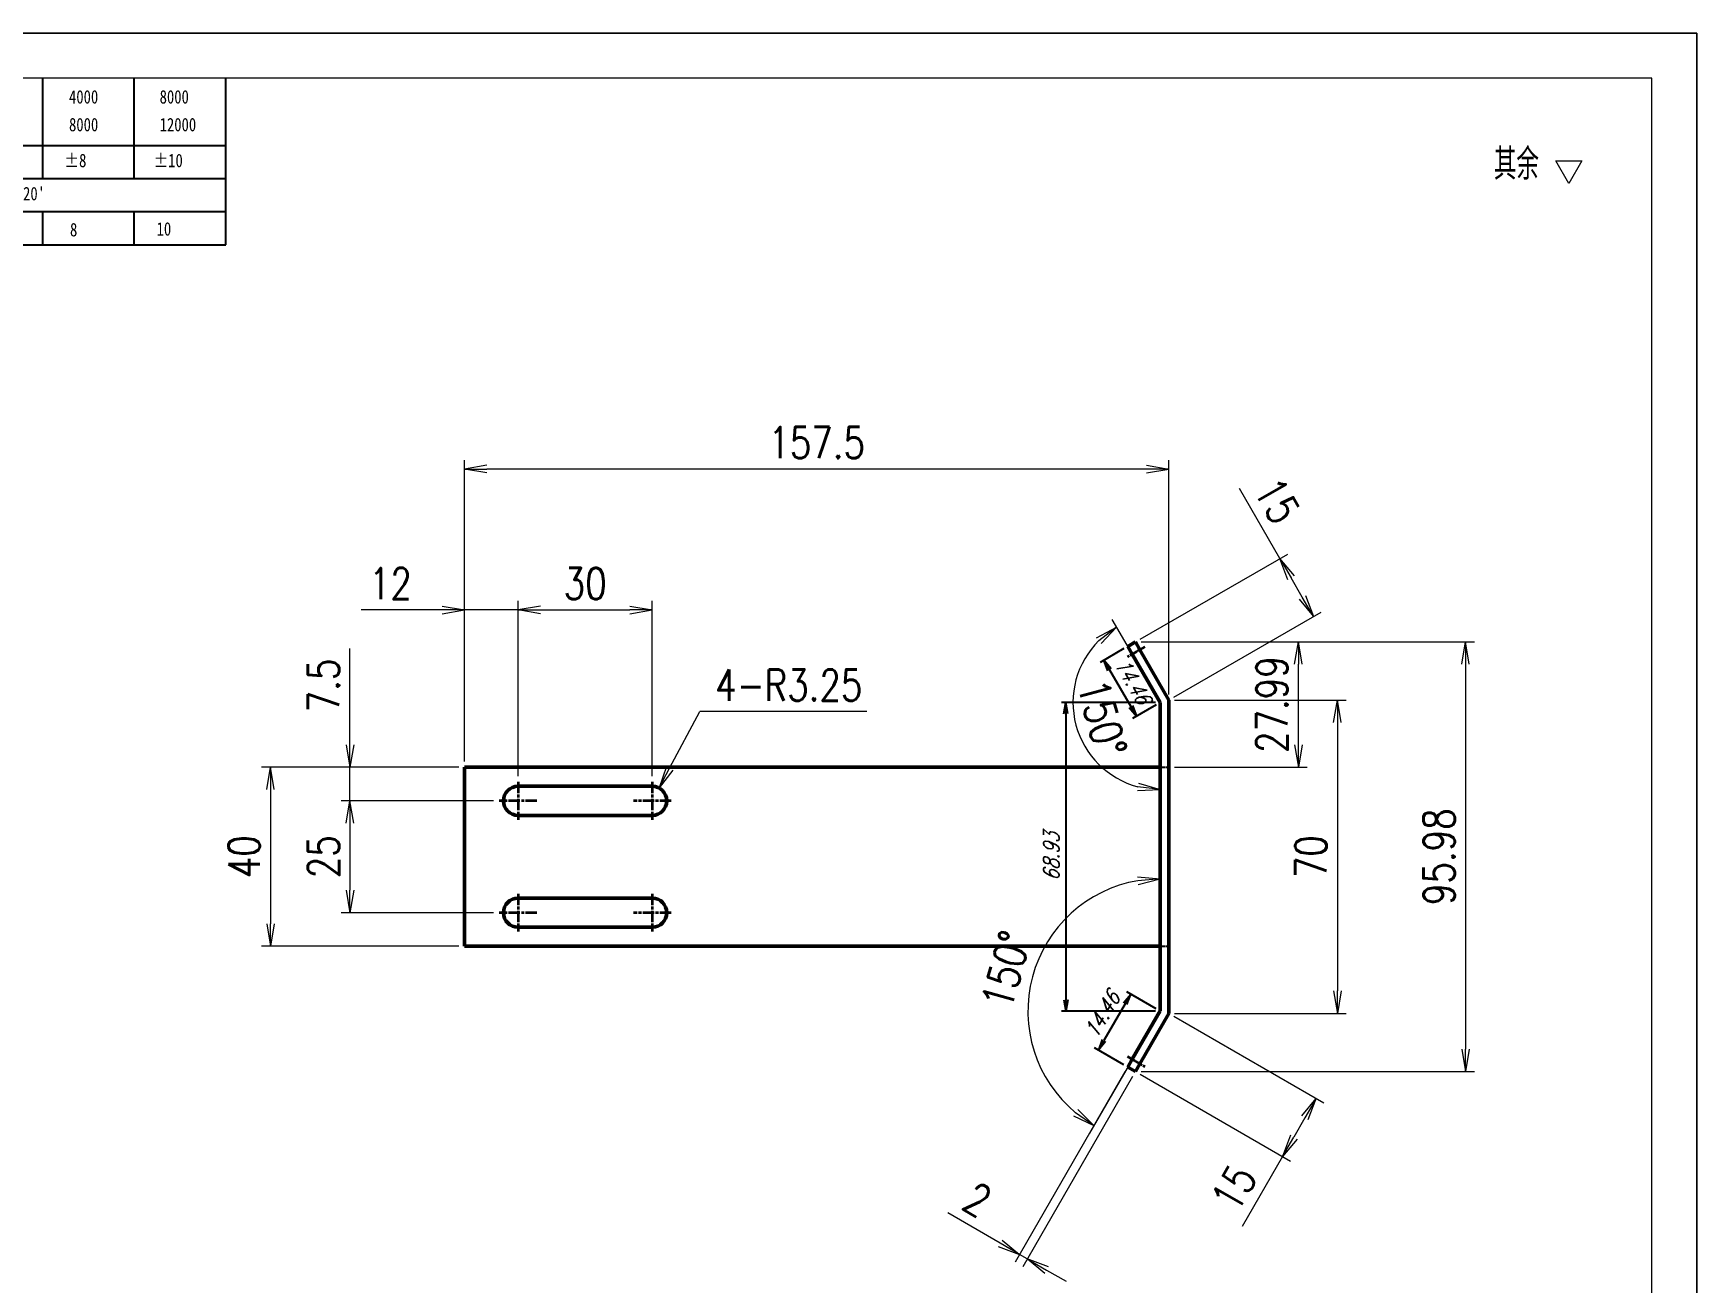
# Model space of a CAD drawing. Header units: millimetres. Extents: x 115 to 5146, y 57 to 1134.
# Drawn here: x 1512.3 to 1884.1, y 371.9 to 651 of the extents above; entities that cross this region are included whole.
import ezdxf

# ---------------------------------------------------------------- set-up
doc = ezdxf.new("R2010")
doc.units = ezdxf.units.MM
doc.header["$PDMODE"] = 35
for name, pattern in [('AM_ISO02W050', [7.5, 6, -1.5]), ('AM_ISO08W050', [18, 12, -1.5, 3, -1.5]), ('DOT2', [0.125, 0, -0.125])]:
    doc.linetypes.add(name, pattern=pattern)
for name, color, linetype, lineweight in [('CENTER', 2, 'AM_ISO08W050', 35), ('DIM', 3, 'Continuous', 25), ('DRAWING', 7, 'Continuous', 50), ('HIDDEN', 1, 'AM_ISO02W050', 25), ('图框', 7, 'Continuous', 18), ('标注线', 3, 'Continuous', 18)]:
    doc.layers.add(name, color=color, linetype=linetype, lineweight=lineweight)
doc.layers.add('图\\M+19E79\\M+195B6\\M+18E9A', color=7, linetype='Continuous')
doc.layers.add('打印', color=7, linetype='Continuous', lineweight=15, plot=False)
doc.layers.add('打印-禁用', color=7, linetype='Continuous', lineweight=15, plot=False)
doc.styles.add('DIM', font='romans.shx', dxfattribs={"width": 0.8, "bigfont": 'bigfont.shx'})
doc.styles.get("Standard").update_dxf_attribs({"font": 'txt.shx', "width": 0.8, "oblique": 20, "bigfont": 'bigfont.shx'})
doc.styles.add('国标', font='simfang.ttf', dxfattribs={"width": 0.8})
doc.styles.add('机械长仿宋', font='gbenor.shx', dxfattribs={"height": 1, "bigfont": 'gbcbig.shx'})
doc.dimstyles.new('Lam1-1', dxfattribs={"dimtxt": 3.5, "dimasz": 2.5, "dimexe": 1, "dimexo": 1, "dimgap": 1.5, "dimtad": 1, "dimdsep": 46, "dimtxsty": 'Standard', "dimblk": 'OPEN', "dimcen": 0, "dimclrd": 3, "dimclre": 3, "dimclrt": 2, "dimadec": 0, "dimazin": 2, "dimtp": 0.1, "dimtm": 0.1, "dimtfac": 0.71, "dimtmove": 0, "dimatfit": 3, "dimldrblk": 'OPEN', "dimfxl": 0, "dimlwd": -1, "dimlwe": -1, "dimarcsym": 0})
doc.dimstyles.new('XR 1-2', dxfattribs={"dimscale": 2, "dimtxt": 3.5, "dimasz": 2.5, "dimexe": 1, "dimexo": 0.625, "dimgap": 1.2, "dimtad": 1, "dimtoh": 1, "dimdsep": 46, "dimtxsty": 'DIM', "dimblk": 'OPEN', "dimcen": 0, "dimclrd": 8, "dimclre": 8, "dimclrt": 2, "dimazin": 2, "dimtfac": 0.5, "dimtmove": 0, "dimatfit": 3, "dimldrblk": 'OPEN', "dimfxl": 0, "dimtolj": 2, "dimlwd": 18, "dimlwe": 18, "dimarcsym": 0})
doc.dimstyles.new('XR 1-2$0', dxfattribs={"dimscale": 2, "dimtxt": 3.5, "dimasz": 2.5, "dimexe": 1, "dimexo": 0.625, "dimgap": 1.2, "dimtad": 1, "dimdsep": 46, "dimtxsty": 'DIM', "dimblk": 'OPEN', "dimcen": 0, "dimclrd": 8, "dimclre": 8, "dimclrt": 2, "dimazin": 2, "dimtfac": 0.5, "dimtmove": 0, "dimatfit": 3, "dimldrblk": 'OPEN', "dimfxl": 0, "dimtolj": 2, "dimlwd": 13, "dimlwe": 13, "dimarcsym": 0})
doc.dimstyles.new('XR 1-2$4', dxfattribs={"dimscale": 2, "dimtxt": 3.5, "dimasz": 2.5, "dimexe": 1, "dimexo": 0.625, "dimgap": 1.2, "dimtad": 1, "dimtoh": 1, "dimdsep": 46, "dimtxsty": 'DIM', "dimblk": 'OPEN', "dimcen": 0, "dimclrd": 8, "dimclre": 8, "dimclrt": 2, "dimazin": 2, "dimtfac": 0.5, "dimtofl": 0, "dimtmove": 0, "dimatfit": 3, "dimldrblk": 'OPEN', "dimfxl": 0, "dimtolj": 2, "dimlwd": 18, "dimlwe": 18, "dimarcsym": 0})

# ---------------------------------------------------------------- blocks, each defined once
blk = doc.blocks.new('GZDEH零件A3图框V01版')
at = {"layer": '图\\M+19E79\\M+195B6\\M+18E9A', "color": 9}
for p, q in [((3092.64, -1561.98), (3092.64, -1554.46)), ((3102.86, -1561.98), (3102.86, -1554.46)), ((3113.09, -1573.08), (3113.09, -1554.46)), ((2996.09, -1561.98), (3113.09, -1561.98)), ((3092.64, -1565.68), (3092.64, -1561.98)), ((3102.86, -1565.68), (3102.86, -1561.98)), ((2996.09, -1565.68), (3113.09, -1565.68)), ((2996.09, -1569.38), (3113.09, -1569.38)), ((3092.64, -1573.08), (3092.64, -1569.38)), ((3102.86, -1573.08), (3102.86, -1569.38)), ((2990.09, -1573.08), (3113.09, -1573.08))]:
    blk.add_line(p, q, dxfattribs=at)
at = {"layer": '图框', "linetype": 'Continuous'}
for p, q in [((3272.49, -1554.46), (2882.49, -1554.46)), ((3272.49, -1832.96), (3272.49, -1554.46))]:
    blk.add_line(p, q, dxfattribs=at)
at = {"layer": '打印-禁用', "linetype": 'Continuous'}
for p, q in [((3277.49, -1549.46), (2857.49, -1549.46)), ((3277.49, -1846.46), (3277.49, -1549.46))]:
    blk.add_line(p, q, dxfattribs=at)
at = {"layer": '图\\M+19E79\\M+195B6\\M+18E9A', "color": 9, "style": '国标', "width": 0.8}
for s, p in [('4000', (3095.57, -1557.31)), ('8000', (3105.7, -1557.31)), ('8000', (3095.57, -1560.41)), ('12000', (3105.7, -1560.41)), ('±8', (3095.06, -1564.42)), ('±10', (3105.02, -1564.42)), ("±0%%D20'", (3087.38, -1568.12)), ('8', (3095.68, -1572.15)), ('10', (3105.36, -1572.06))]:
    blk.add_text(s, height=1.5, dxfattribs=at).set_placement(p)
blk = doc.blocks.new('DEH A3')
at = {"layer": '图框'}
blk.add_blockref('GZDEH零件A3图框V01版', (-2857.49, 1846.46), dxfattribs=at)
blk = doc.blocks.new('FINISHER_1')
at = {"layer": '标注线'}
for p, q in [((0, 0), (-1.44, 2.5)), ((-1.44, 2.5), (1.44, 2.5)), ((1.44, 2.5), (0, 0))]:
    blk.add_line(p, q, dxfattribs=at)
blk = doc.blocks.new('其余任何12.5')
at = {"layer": '标注线', "color": 2, "linetype": 'ByBlock', "lineweight": 30}
blk.add_blockref('FINISHER_1', (0, 0), dxfattribs=at)
at = {"layer": '标注线', "color": 7, "linetype": 'DOT2', "style": '机械长仿宋'}
blk.add_text('其余', height=3.5, dxfattribs=at).set_placement((-8.38, 0.4))
blk = doc.blocks.new('_Open')
at = {"color": 0, "linetype": 'ByBlock', "lineweight": -2}
for p, q in [((-1, 0.167), (0, 0)), ((-1, -0.167), (0, 0)), ((0, 0), (-1, 0))]:
    blk.add_line(p, q, dxfattribs=at)
blk = doc.blocks.new('*D26')
at = {"layer": 'Defpoints', "color": 0, "transparency": 16777216}
for p in [(1608.66, 522.2), (1608.66, 487.06), (1620.66, 483.78)]:
    blk.add_point(p, dxfattribs=at)
at = {"layer": 'DIM', "color": 8, "lineweight": 13, "transparency": 16777216}
for p, q in [((1603.66, 522.2), (1585.59, 522.2)), ((1608.66, 488.31), (1608.66, 524.2)), ((1620.66, 522.2), (1608.66, 522.2)), ((1620.66, 485.03), (1620.66, 524.2)), ((1625.66, 522.2), (1630.66, 522.2))]:
    blk.add_line(p, q, dxfattribs=at)
at = {"layer": 'DIM', "color": 8, "linetype": 'ByBlock', "lineweight": 13, "transparency": 16777216, "xscale": 5, "yscale": 5, "zscale": 5}
blk.add_blockref('_Open', (1608.66, 522.2), dxfattribs=at)
at = {"layer": 'DIM', "color": 8, "linetype": 'ByBlock', "lineweight": 13, "transparency": 16777216, "xscale": 5, "yscale": 5, "zscale": 5, "rotation": 180}
blk.add_blockref('_Open', (1620.66, 522.2), dxfattribs=at)
at = {"layer": 'DIM', "color": 2, "transparency": 16777216, "insert": (1592.12, 528.1), "char_height": 7, "attachment_point": 5, "style": 'DIM'}
blk.add_mtext('\\A2;12', dxfattribs=at)
blk = doc.blocks.new('*D27')
at = {"layer": 'Defpoints', "color": 0, "transparency": 16777216}
for p in [(1650.66, 522.2), (1620.66, 483.78), (1650.66, 483.78)]:
    blk.add_point(p, dxfattribs=at)
at = {"layer": 'DIM', "color": 8, "lineweight": 13, "transparency": 16777216}
for p, q in [((1620.66, 485.03), (1620.66, 524.2)), ((1625.66, 522.2), (1645.66, 522.2)), ((1650.66, 485.03), (1650.66, 524.2))]:
    blk.add_line(p, q, dxfattribs=at)
at = {"layer": 'DIM', "color": 8, "linetype": 'ByBlock', "lineweight": 13, "transparency": 16777216, "xscale": 5, "yscale": 5, "zscale": 5, "rotation": 180}
blk.add_blockref('_Open', (1620.66, 522.2), dxfattribs=at)
at = {"layer": 'DIM', "color": 8, "linetype": 'ByBlock', "lineweight": 13, "transparency": 16777216, "xscale": 5, "yscale": 5, "zscale": 5}
blk.add_blockref('_Open', (1650.66, 522.2), dxfattribs=at)
at = {"layer": 'DIM', "color": 2, "transparency": 16777216, "insert": (1635.66, 528.1), "char_height": 7, "attachment_point": 5, "style": 'DIM'}
blk.add_mtext('\\A2;30', dxfattribs=at)
blk = doc.blocks.new('*D28')
at = {"layer": 'Defpoints', "color": 0, "transparency": 16777216}
for p in [(1583.09, 487.06), (1608.66, 487.06), (1616.43, 479.56)]:
    blk.add_point(p, dxfattribs=at)
at = {"layer": 'DIM', "color": 8, "lineweight": 13, "transparency": 16777216}
for p, q in [((1583.09, 492.06), (1583.09, 513.59)), ((1607.41, 487.06), (1581.09, 487.06)), ((1583.09, 479.56), (1583.09, 487.06)), ((1615.18, 479.56), (1581.09, 479.56)), ((1583.09, 474.56), (1583.09, 469.56))]:
    blk.add_line(p, q, dxfattribs=at)
at = {"layer": 'DIM', "color": 8, "linetype": 'ByBlock', "lineweight": 13, "transparency": 16777216, "xscale": 5, "yscale": 5, "zscale": 5}
for p, rotation in [((1583.09, 487.06), 270), ((1583.09, 479.56), 90)]:
    blk.add_blockref('_Open', p, dxfattribs=dict(at, rotation=rotation))
at = {"layer": 'DIM', "color": 2, "transparency": 16777216, "insert": (1577.19, 505.32), "char_height": 7, "attachment_point": 5, "rotation": 90, "style": 'DIM'}
blk.add_mtext('\\A2;7.5', dxfattribs=at)
blk = doc.blocks.new('*D29')
at = {"layer": 'Defpoints', "color": 0, "transparency": 16777216}
for p in [(1615.18, 479.56), (1583.09, 454.56), (1616.43, 454.56)]:
    blk.add_point(p, dxfattribs=at)
at = {"layer": 'DIM', "color": 8, "lineweight": 13, "transparency": 16777216}
for p, q in [((1613.93, 479.56), (1581.09, 479.56)), ((1583.09, 474.56), (1583.09, 459.56)), ((1615.18, 454.56), (1581.09, 454.56))]:
    blk.add_line(p, q, dxfattribs=at)
at = {"layer": 'DIM', "color": 8, "linetype": 'ByBlock', "lineweight": 13, "transparency": 16777216, "xscale": 5, "yscale": 5, "zscale": 5}
for p, rotation in [((1583.09, 479.56), 90), ((1583.09, 454.56), 270)]:
    blk.add_blockref('_Open', p, dxfattribs=dict(at, rotation=rotation))
at = {"layer": 'DIM', "color": 2, "transparency": 16777216, "insert": (1577.19, 467.06), "char_height": 7, "attachment_point": 5, "rotation": 90, "style": 'DIM'}
blk.add_mtext('\\A2;25', dxfattribs=at)
blk = doc.blocks.new('*D30')
at = {"layer": 'Defpoints', "color": 0, "transparency": 16777216}
for p in [(1608.66, 487.06), (1565.31, 447.06), (1608.66, 447.06)]:
    blk.add_point(p, dxfattribs=at)
at = {"layer": 'DIM', "color": 8, "lineweight": 13, "transparency": 16777216}
for p, q in [((1607.41, 487.06), (1563.31, 487.06)), ((1565.31, 482.06), (1565.31, 452.06)), ((1607.41, 447.06), (1563.31, 447.06))]:
    blk.add_line(p, q, dxfattribs=at)
at = {"layer": 'DIM', "color": 8, "linetype": 'ByBlock', "lineweight": 13, "transparency": 16777216, "xscale": 5, "yscale": 5, "zscale": 5}
for p, rotation in [((1565.31, 487.06), 90), ((1565.31, 447.06), 270)]:
    blk.add_blockref('_Open', p, dxfattribs=dict(at, rotation=rotation))
at = {"layer": 'DIM', "color": 2, "transparency": 16777216, "insert": (1559.41, 467.06), "char_height": 7, "attachment_point": 5, "rotation": 90, "style": 'DIM'}
blk.add_mtext('\\A2;40', dxfattribs=at)
blk = doc.blocks.new('*D31')
at = {"layer": 'Defpoints', "color": 0, "transparency": 16777216}
for p in [(1652.19, 482.42), (1650.66, 479.56)]:
    blk.add_point(p, dxfattribs=at)
at = {"layer": 'DIM', "color": 8, "lineweight": 18, "transparency": 16777216}
for p in [(1654.54, 486.84), (1698.64, 499.52)]:
    blk.add_line(p, (1661.31, 499.52), dxfattribs=at)
at = {"layer": 'DIM', "color": 8, "linetype": 'ByBlock', "lineweight": 18, "transparency": 16777216, "xscale": 5, "yscale": 5, "zscale": 5, "rotation": 241.9179034607213}
blk.add_blockref('_Open', (1652.19, 482.42), dxfattribs=at)
at = {"layer": 'DIM', "color": 2, "transparency": 16777216, "insert": (1681.18, 505.42), "char_height": 7, "attachment_point": 5, "style": 'DIM'}
blk.add_mtext('\\A2;\\A2;4-R3.25', dxfattribs=at)
blk = doc.blocks.new('*D32')
at = {"layer": 'Defpoints', "color": 0, "transparency": 16777216}
for p in [(1608.66, 553.69), (1766.16, 502.06), (1608.66, 487.06)]:
    blk.add_point(p, dxfattribs=at)
at = {"layer": 'DIM', "color": 8, "lineweight": 13, "transparency": 16777216}
for p, q in [((1608.66, 488.31), (1608.66, 555.69)), ((1766.16, 503.31), (1766.16, 555.69)), ((1761.16, 553.69), (1613.66, 553.69))]:
    blk.add_line(p, q, dxfattribs=at)
at = {"layer": 'DIM', "color": 8, "linetype": 'ByBlock', "lineweight": 13, "transparency": 16777216, "xscale": 5, "yscale": 5, "zscale": 5, "rotation": 180}
blk.add_blockref('_Open', (1608.66, 553.69), dxfattribs=at)
at = {"layer": 'DIM', "color": 8, "linetype": 'ByBlock', "lineweight": 13, "transparency": 16777216, "xscale": 5, "yscale": 5, "zscale": 5}
blk.add_blockref('_Open', (1766.16, 553.69), dxfattribs=at)
at = {"layer": 'DIM', "color": 2, "transparency": 16777216, "insert": (1687.41, 559.59), "char_height": 7, "attachment_point": 5, "style": 'DIM'}
blk.add_mtext('\\A2;157.5', dxfattribs=at)
blk = doc.blocks.new('*D33')
at = {"layer": 'Defpoints', "color": 0, "transparency": 16777216}
for p in [(1790.96, 533.7), (1758.66, 515.05), (1766.16, 502.06)]:
    blk.add_point(p, dxfattribs=at)
at = {"layer": 'DIM', "color": 8, "lineweight": 13, "transparency": 16777216}
for p, q in [((1790.96, 533.7), (1781.92, 549.34)), ((1759.74, 515.67), (1792.69, 534.7)), ((1795.96, 525.04), (1793.46, 529.37)), ((1767.24, 502.68), (1800.19, 521.71))]:
    blk.add_line(p, q, dxfattribs=at)
at = {"layer": 'DIM', "color": 8, "linetype": 'ByBlock', "lineweight": 13, "transparency": 16777216, "xscale": 5, "yscale": 5, "zscale": 5}
for p, rotation in [((1790.96, 533.7), 119.9999999998181), ((1798.46, 520.71), 299.9999999998182)]:
    blk.add_blockref('_Open', p, dxfattribs=dict(at, rotation=rotation))
at = {"layer": 'DIM', "color": 2, "transparency": 16777216, "insert": (1790.3, 546.63), "char_height": 7, "attachment_point": 5, "rotation": 300, "style": 'DIM'}
blk.add_mtext('\\A2;15', dxfattribs=at)
blk = doc.blocks.new('*D34')
at = {"layer": 'Defpoints', "color": 0, "transparency": 16777216}
for p in [(1766.16, 502.06), (1766.16, 432.06), (1803.8, 432.06)]:
    blk.add_point(p, dxfattribs=at)
at = {"layer": 'DIM', "color": 8, "lineweight": 13, "transparency": 16777216}
for p, q in [((1767.41, 502.06), (1805.8, 502.06)), ((1803.8, 497.06), (1803.8, 437.06)), ((1767.41, 432.06), (1805.8, 432.06))]:
    blk.add_line(p, q, dxfattribs=at)
at = {"layer": 'DIM', "color": 8, "linetype": 'ByBlock', "lineweight": 13, "transparency": 16777216, "xscale": 5, "yscale": 5, "zscale": 5}
for p, rotation in [((1803.8, 502.06), 90), ((1803.8, 432.06), 270)]:
    blk.add_blockref('_Open', p, dxfattribs=dict(at, rotation=rotation))
at = {"layer": 'DIM', "color": 2, "transparency": 16777216, "insert": (1797.9, 467.06), "char_height": 7, "attachment_point": 5, "rotation": 90, "style": 'DIM'}
blk.add_mtext('\\A2;70', dxfattribs=at)
blk = doc.blocks.new('*D35')
at = {"layer": 'Defpoints', "color": 0, "transparency": 16777216}
for p in [(1766.16, 432.06), (1758.66, 419.07), (1791.56, 400.07)]:
    blk.add_point(p, dxfattribs=at)
at = {"layer": 'DIM', "color": 8, "lineweight": 13, "transparency": 16777216}
for p, q in [((1767.24, 431.43), (1800.79, 412.06)), ((1759.74, 418.44), (1793.29, 399.07)), ((1796.56, 408.73), (1794.06, 404.4)), ((1791.56, 400.07), (1782.53, 384.42))]:
    blk.add_line(p, q, dxfattribs=at)
at = {"layer": 'DIM', "color": 8, "linetype": 'ByBlock', "lineweight": 13, "transparency": 16777216, "xscale": 5, "yscale": 5, "zscale": 5}
for p, rotation in [((1799.06, 413.06), 60.00000000653444), ((1791.56, 400.07), 240.0000000065344)]:
    blk.add_blockref('_Open', p, dxfattribs=dict(at, rotation=rotation))
at = {"layer": 'DIM', "color": 2, "transparency": 16777216, "insert": (1780.69, 393.03), "char_height": 7, "attachment_point": 5, "rotation": 60, "style": 'DIM'}
blk.add_mtext('\\A2;15', dxfattribs=at)
blk = doc.blocks.new('*D36')
at = {"layer": 'Defpoints', "color": 0, "transparency": 16777216}
for p in [(1756.92, 420.07), (1758.66, 419.07), (1732.75, 378.19)]:
    blk.add_point(p, dxfattribs=at)
at = {"layer": 'DIM', "color": 8, "lineweight": 13, "transparency": 16777216}
for p, q in [((1756.3, 418.98), (1731.75, 376.46)), ((1758.03, 417.98), (1733.48, 375.46)), ((1728.42, 380.69), (1716.7, 387.46)), ((1734.48, 377.19), (1732.75, 378.19)), ((1738.81, 374.69), (1743.14, 372.19))]:
    blk.add_line(p, q, dxfattribs=at)
at = {"layer": 'DIM', "color": 8, "linetype": 'ByBlock', "lineweight": 13, "transparency": 16777216, "xscale": 5, "yscale": 5, "zscale": 5}
for p, rotation in [((1732.75, 378.19), 329.9999999999291), ((1734.48, 377.19), 149.9999999999291)]:
    blk.add_blockref('_Open', p, dxfattribs=dict(at, rotation=rotation))
at = {"layer": 'DIM', "color": 2, "transparency": 16777216, "insert": (1723.34, 390.43), "char_height": 7, "attachment_point": 5, "rotation": 330, "style": 'DIM'}
blk.add_mtext('\\A2;2', dxfattribs=at)
blk = doc.blocks.new('*D37')
at = {"layer": 'Defpoints', "color": 0, "transparency": 16777216}
for p in [(1764.16, 501.52), (1741.53, 451.58), (1764.16, 432.59), (1764.16, 432.59), (1757.92, 421.8)]:
    blk.add_point(p, dxfattribs=at)
at = {"layer": 'DIM', "color": 8, "lineweight": 18, "transparency": 16777216}
blk.add_line((1757.3, 420.72), (1748.39, 405.28), dxfattribs=at)
blk.add_arc((1764.16, 432.59), 29.54, 99.7104, 230.2896, dxfattribs=at)
at = {"layer": 'DIM', "color": 8, "linetype": 'ByBlock', "lineweight": 18, "transparency": 16777216, "xscale": 5, "yscale": 5, "zscale": 5}
for p, rotation in [((1764.16, 462.13), 4.855202298415699), ((1749.39, 407.01), 325.1447977020666)]:
    blk.add_blockref('_Open', p, dxfattribs=dict(at, rotation=rotation))
at = {"layer": 'DIM', "color": 2, "transparency": 16777216, "insert": (1729.76, 441.81), "char_height": 7, "attachment_point": 5, "rotation": 75, "style": 'DIM'}
blk.add_mtext('\\A2;150%%d', dxfattribs=at)
blk = doc.blocks.new('*D38')
at = {"layer": 'Defpoints', "color": 0, "transparency": 16777216}
for p in [(1757.92, 512.31), (1744.99, 504.9), (1764.16, 501.52), (1764.16, 501.52), (1764.16, 432.59)]:
    blk.add_point(p, dxfattribs=at)
at = {"layer": 'DIM', "color": 8, "lineweight": 18, "transparency": 16777216}
blk.add_line((1757.3, 513.4), (1753.43, 520.1), dxfattribs=at)
blk.add_arc((1764.16, 501.52), 19.46, 134.764, 255.236, dxfattribs=at)
at = {"layer": 'DIM', "color": 8, "linetype": 'ByBlock', "lineweight": 18, "transparency": 16777216, "xscale": 5, "yscale": 5, "zscale": 5}
for p, rotation in [((1754.43, 518.37), 37.38200147787555), ((1764.16, 482.06), 352.6179985269735)]:
    blk.add_blockref('_Open', p, dxfattribs=dict(at, rotation=rotation))
at = {"layer": 'DIM', "color": 2, "transparency": 16777216, "insert": (1751.22, 498.05), "char_height": 7, "attachment_point": 5, "rotation": 285, "style": 'DIM'}
blk.add_mtext('\\A2;150%%d', dxfattribs=at)
blk = doc.blocks.new('*D39')
at = {"layer": 'Defpoints', "color": 0, "transparency": 16777216}
for p in [(1758.66, 515.05), (1758.66, 419.07), (1832.45, 419.07)]:
    blk.add_point(p, dxfattribs=at)
at = {"layer": 'DIM', "color": 8, "lineweight": 13, "transparency": 16777216}
for p, q in [((1759.91, 515.05), (1834.45, 515.05)), ((1832.45, 510.05), (1832.45, 424.07)), ((1759.91, 419.07), (1834.45, 419.07))]:
    blk.add_line(p, q, dxfattribs=at)
at = {"layer": 'DIM', "color": 8, "linetype": 'ByBlock', "lineweight": 13, "transparency": 16777216, "xscale": 5, "yscale": 5, "zscale": 5}
for p, rotation in [((1832.45, 515.05), 90), ((1832.45, 419.07), 270)]:
    blk.add_blockref('_Open', p, dxfattribs=dict(at, rotation=rotation))
at = {"layer": 'DIM', "color": 2, "transparency": 16777216, "insert": (1826.55, 467.06), "char_height": 7, "attachment_point": 5, "rotation": 90, "style": 'DIM'}
blk.add_mtext('\\A2;95.98', dxfattribs=at)
blk = doc.blocks.new('*D40')
at = {"layer": 'Defpoints', "color": 0, "transparency": 16777216}
for p in [(1758.66, 515.05), (1795.08, 515.05), (1766.16, 487.06)]:
    blk.add_point(p, dxfattribs=at)
at = {"layer": 'DIM', "color": 8, "lineweight": 13, "transparency": 16777216}
for p, q in [((1759.91, 515.05), (1797.08, 515.05)), ((1795.08, 492.06), (1795.08, 510.05)), ((1767.41, 487.06), (1797.08, 487.06))]:
    blk.add_line(p, q, dxfattribs=at)
at = {"layer": 'DIM', "color": 8, "linetype": 'ByBlock', "lineweight": 13, "transparency": 16777216, "xscale": 5, "yscale": 5, "zscale": 5}
for p, rotation in [((1795.08, 515.05), 90), ((1795.08, 487.06), 270)]:
    blk.add_blockref('_Open', p, dxfattribs=dict(at, rotation=rotation))
at = {"layer": 'DIM', "color": 2, "transparency": 16777216, "insert": (1789.18, 501.05), "char_height": 7, "attachment_point": 5, "rotation": 90, "style": 'DIM'}
blk.add_mtext('\\A2;27.99', dxfattribs=at)
blk = doc.blocks.new('*D154')
at = {"color": 3, "transparency": 16777216}
for p, q in [((1756.06, 513.55), (1750.76, 510.49)), ((1752.88, 508.82), (1757.61, 500.63)), ((1763.29, 501.02), (1757.99, 497.96))]:
    blk.add_line(p, q, dxfattribs=at)
at = {"layer": 'Defpoints', "color": 0, "transparency": 16777216}
for p in [(1756.92, 514.05), (1758.86, 498.46), (1764.16, 501.52)]:
    blk.add_point(p, dxfattribs=at)
at = {"color": 3, "transparency": 16777216, "xscale": 2.5, "yscale": 2.5, "zscale": 2.5}
for p, rotation in [((1751.63, 510.99), 120.0000000023906), ((1758.86, 498.46), 300.0000000023906)]:
    blk.add_blockref('_Open', p, dxfattribs=dict(at, rotation=rotation))
at = {"color": 2, "transparency": 16777216, "insert": (1758.06, 506.35), "char_height": 3.5, "attachment_point": 5, "rotation": 300}
blk.add_mtext('14.46', dxfattribs=at)
blk = doc.blocks.new('*D155')
at = {"color": 3, "transparency": 16777216}
for p, q in [((1763.16, 501.52), (1742.1, 501.52)), ((1743.1, 499.02), (1743.1, 435.09)), ((1763.16, 432.59), (1742.1, 432.59))]:
    blk.add_line(p, q, dxfattribs=at)
at = {"layer": 'Defpoints', "color": 0, "transparency": 16777216}
for p in [(1764.16, 501.52), (1743.1, 432.59), (1764.16, 432.59)]:
    blk.add_point(p, dxfattribs=at)
at = {"color": 3, "transparency": 16777216, "xscale": 2.5, "yscale": 2.5, "zscale": 2.5}
for p, rotation in [((1743.1, 501.52), 90), ((1743.1, 432.59), 270)]:
    blk.add_blockref('_Open', p, dxfattribs=dict(at, rotation=rotation))
at = {"color": 2, "transparency": 16777216, "insert": (1739.85, 467.06), "char_height": 3.5, "attachment_point": 5, "rotation": 90}
blk.add_mtext('68.93', dxfattribs=at)
blk = doc.blocks.new('*D156')
at = {"color": 3, "transparency": 16777216}
for p, q in [((1763.29, 433.09), (1756.73, 436.88)), ((1756.35, 434.21), (1751.62, 426.02)), ((1756.06, 420.57), (1749.5, 424.35))]:
    blk.add_line(p, q, dxfattribs=at)
at = {"layer": 'Defpoints', "color": 0, "transparency": 16777216}
for p in [(1764.16, 432.59), (1750.37, 423.85), (1756.92, 420.07)]:
    blk.add_point(p, dxfattribs=at)
at = {"color": 3, "transparency": 16777216, "xscale": 2.5, "yscale": 2.5, "zscale": 2.5}
for p, rotation in [((1757.6, 436.38), 59.99999999701465), ((1750.37, 423.85), 239.9999999970146)]:
    blk.add_blockref('_Open', p, dxfattribs=dict(at, rotation=rotation))
at = {"color": 2, "transparency": 16777216, "insert": (1751.17, 431.74), "char_height": 3.5, "attachment_point": 5, "rotation": 60}
blk.add_mtext('14.46', dxfattribs=at)

msp = doc.modelspace()

# ---------------------------------------------------------------- linework, layer by layer
at = {"color": 7, "lineweight": 13, "ltscale": 0.05}
for p, q in [((1757.924, 512.315), (1759.656, 513.315)), ((1759.656, 420.798), (1757.924, 421.798))]:
    msp.add_line(p, q, dxfattribs=at)
at = {"layer": 'CENTER', "ltscale": 0.111962}
for p, q in [((1760.729, 513.934), (1756.851, 511.695)), ((1756.851, 422.418), (1760.729, 420.178))]:
    msp.add_line(p, q, dxfattribs=at)
at = {"layer": 'CENTER', "ltscale": 0.21125}
for p, q in [((1620.656, 483.781), (1620.656, 475.331)), ((1650.656, 483.781), (1650.656, 475.331)), ((1624.881, 479.556), (1616.431, 479.556)), ((1654.881, 479.556), (1646.431, 479.556)), ((1620.656, 458.781), (1620.656, 450.331)), ((1650.656, 458.781), (1650.656, 450.331)), ((1624.881, 454.556), (1616.431, 454.556)), ((1654.881, 454.556), (1646.431, 454.556))]:
    msp.add_line(p, q, dxfattribs=at)
at = {"layer": 'DRAWING', "ltscale": 0.05}
for p, q in [((1758.656, 515.047), (1756.924, 514.047)), ((1756.924, 514.047), (1757.924, 512.315)), ((1758.656, 515.047), (1759.656, 513.315)), ((1756.924, 420.066), (1757.924, 421.798)), ((1759.656, 420.798), (1758.656, 419.066)), ((1756.924, 420.066), (1758.656, 419.066))]:
    msp.add_line(p, q, dxfattribs=at)
at = {"layer": 'DRAWING', "ltscale": 0.325}
for p, q in [((1759.656, 513.315), (1766.156, 502.056)), ((1766.156, 432.056), (1759.656, 420.798))]:
    msp.add_line(p, q, dxfattribs=at)
at = {"layer": 'DRAWING', "ltscale": 0.311603}
for p, q in [((1764.156, 501.52), (1757.924, 512.315)), ((1757.924, 421.798), (1764.156, 432.592))]:
    msp.add_line(p, q, dxfattribs=at)
at = {"layer": 'DRAWING'}
for p, q in [((1766.156, 502.056), (1766.156, 432.056)), ((1764.156, 432.592), (1764.156, 501.52)), ((1608.656, 487.056), (1764.156, 487.056)), ((1608.656, 447.056), (1608.656, 487.056)), ((1620.656, 482.806), (1650.656, 482.806)), ((1650.656, 476.306), (1620.656, 476.306)), ((1620.656, 457.806), (1650.656, 457.806)), ((1650.656, 451.306), (1620.656, 451.306)), ((1608.656, 447.056), (1764.156, 447.056))]:
    msp.add_line(p, q, dxfattribs=at)
for centre, start, end in [((1620.656, 479.556), 90, 270), ((1650.656, 479.556), 270, 90), ((1620.656, 454.556), 90, 270), ((1650.656, 454.556), 270, 90)]:
    msp.add_arc(centre, 3.25, start, end, dxfattribs=at)
at = {"layer": 'HIDDEN', "ltscale": 0.05}
for p, q in [((1759.656, 513.315), (1757.924, 512.315)), ((1764.156, 487.056), (1766.156, 487.056)), ((1764.156, 447.056), (1766.156, 447.056)), ((1759.656, 420.798), (1757.924, 421.798))]:
    msp.add_line(p, q, dxfattribs=at)
at = {"layer": 'HIDDEN', "ltscale": 0.049999}
for p, q in [((1764.156, 487.056), (1766.156, 487.056)), ((1764.156, 447.056), (1766.156, 447.056))]:
    msp.add_line(p, q, dxfattribs=at)
at = {"layer": 'HIDDEN'}
msp.add_line((1766.156, 447.056), (1766.156, 487.056), dxfattribs=at)
at = {"layer": '打印'}
msp.add_lwpolyline([(1044.125, 651.047), (1884.125, 651.047), (1884.125, 57.047), (1044.125, 57.047)], close=True, dxfattribs=at)

# ---------------------------------------------------------------- block references
at = {"layer": '图框', "xscale": 2, "yscale": 2, "zscale": 2}
msp.add_blockref('DEH A3', (1044.125, 57.047), dxfattribs=at)
at = {"layer": '标注线', "xscale": 2, "yscale": 2, "zscale": 2}
msp.add_blockref('其余任何12.5', (1855.534, 617.518), dxfattribs=at)

# ---------------------------------------------------------------- dimensions: what is measured, and where the dimension line sits
at = {"color": 7}
for p1, p2, distance, picture, middle in [((1756.924, 514.047), (1764.156, 501.52), -6.114, '*D154', (1758.059, 506.351)), ((1764.156, 501.52), (1764.156, 432.592), -21.057, '*D155', (1739.848, 467.056)), ((1764.156, 432.592), (1756.924, 420.066), -7.572, '*D156', (1751.168, 431.74))]:
    dim = msp.add_aligned_dim(p1=p1, p2=p2, distance=distance, dimstyle='Lam1-1', override={"dimarcsym": 1}, dxfattribs=at)
    dim.commit()
    dim.dimension.update_dxf_attribs({"geometry": picture, "text_midpoint": middle})
at = {"layer": 'DIM'}
for base, p1, p2, picture, middle in [((1608.656, 553.689), (1766.156, 502.056), (1608.656, 487.056), '*D32', (1687.406, 559.589)), ((1608.656, 522.203), (1620.656, 483.781), (1608.656, 487.056), '*D26', (1592.122, 528.103)), ((1650.656, 522.203), (1620.656, 483.781), (1650.656, 483.781), '*D27', (1635.656, 528.103))]:
    dim = msp.add_linear_dim(base=base, p1=p1, p2=p2, dimstyle='XR 1-2$0', dxfattribs=at)
    dim.commit()
    dim.dimension.update_dxf_attribs({"geometry": picture, "text_midpoint": middle})
for p1, p2, distance, picture, middle in [((1766.156, 502.056), (1758.656, 515.047), -37.299, '*D33', (1790.3, 546.634)), ((1766.156, 432.056), (1758.656, 419.066), 37.998, '*D35', (1780.686, 393.029)), ((1758.656, 419.066), (1756.924, 420.066), 48.356, '*D36', (1723.341, 390.432))]:
    dim = msp.add_aligned_dim(p1=p1, p2=p2, distance=distance, dimstyle='XR 1-2$0', dxfattribs=at)
    dim.commit()
    dim.dimension.update_dxf_attribs({"geometry": picture, "text_midpoint": middle})
for base, line2, picture, middle in [((1744.994, 504.899), ((1764.156, 501.52), (1757.924, 512.315)), '*D38', (1751.221, 498.055)), ((1741.529, 451.579), ((1757.924, 421.798), (1764.156, 432.592)), '*D37', (1729.765, 441.807))]:
    dim = msp.add_angular_dim_2l(base=base, line1=((1764.156, 432.592), (1764.156, 501.52)), line2=line2, dimstyle='XR 1-2', dxfattribs=at)
    dim.commit()
    dim.dimension.update_dxf_attribs({"geometry": picture, "text_midpoint": middle})
for base, p1, p2, picture, middle in [((1583.093, 487.056), (1616.431, 479.556), (1608.656, 487.056), '*D28', (1577.193, 505.323)), ((1832.451, 419.066), (1758.656, 515.047), (1758.656, 419.066), '*D39', (1826.551, 467.056)), ((1795.08, 515.047), (1766.156, 487.056), (1758.656, 515.047), '*D40', (1789.18, 501.051)), ((1803.798, 432.056), (1766.156, 502.056), (1766.156, 432.056), '*D34', (1797.898, 467.056)), ((1565.311, 447.056), (1608.656, 487.056), (1608.656, 447.056), '*D30', (1559.411, 467.056)), ((1583.093, 454.556), (1615.181, 479.556), (1616.431, 454.556), '*D29', (1577.193, 467.056))]:
    dim = msp.add_linear_dim(base=base, p1=p1, p2=p2, angle=90, dimstyle='XR 1-2$0', dxfattribs=at)
    dim.commit()
    dim.dimension.update_dxf_attribs({"geometry": picture, "text_midpoint": middle})
dim = msp.add_radius_dim(center=(1650.656, 479.556), mpoint=(1652.186, 482.424), text='\\A2;4-<>', dimstyle='XR 1-2$4', override={"dimtxsty": 'DIM'}, dxfattribs=at)
dim.commit()
dim.dimension.update_dxf_attribs({"geometry": '*D31', "text_midpoint": (1681.176, 499.524), "dimtype": 164})

doc.saveas('drawing.dxf')
